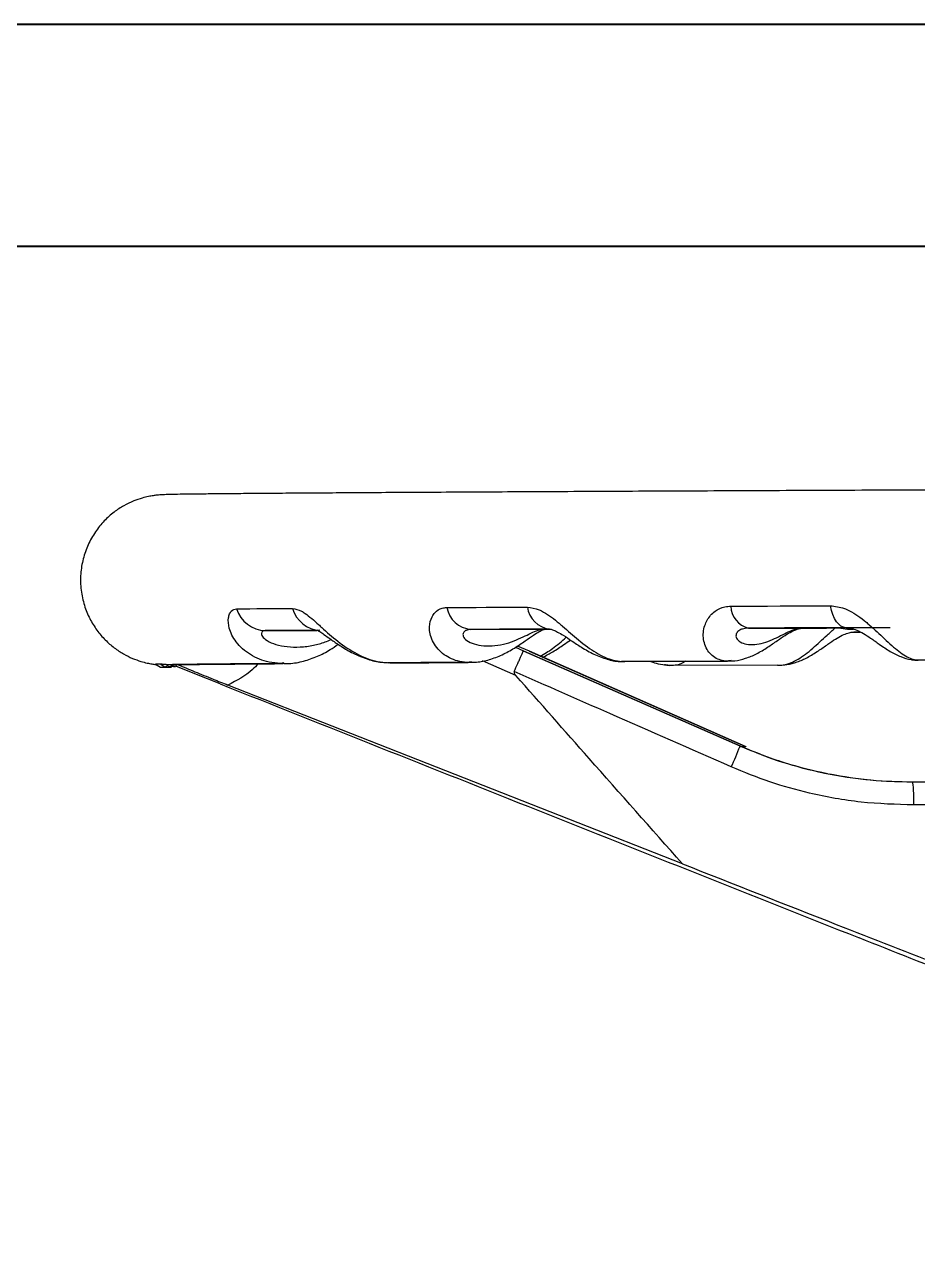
# Model space of a CAD drawing. Header units: millimetres. Extents: x 2104 to 4053, y 855 to 2233.
# Drawn here: x 3303.1 to 3396.5, y 2105.7 to 2233 of the extents above; entities that cross this region are included whole.
import ezdxf

# ---------------------------------------------------------------- set-up
doc = ezdxf.new("R2010")
doc.units = ezdxf.units.MM
doc.layers.add('AM_BOR', color=7, linetype='Continuous', lineweight=50)
doc.layers.add('粗实线', color=7, linetype='Continuous', lineweight=40)

# ---------------------------------------------------------------- blocks, each defined once
blk = doc.blocks.new('rA3')
at = {"layer": '粗实线'}
for p, q in [((753.384, 421.26), (333.384, 421.26)), ((748.384, 416.26), (358.384, 416.26))]:
    blk.add_line(p, q, dxfattribs=at)

msp = doc.modelspace()

# ---------------------------------------------------------------- linework, layer by layer
at = {"color": 7, "linetype": 'Continuous', "lineweight": 25}
for p, q in [((3378.823, 2169.933), (3384.557, 2169.936)), ((3388.238, 2169.948), (3389.169, 2169.822)), ((3393.626, 2169.975), (3389.008, 2169.977)), ((3389.169, 2169.822), (3389.76, 2169.824)), ((3328.278, 2169.666), (3333.682, 2169.679)), ((3349.775, 2169.794), (3357.429, 2169.806)), ((3389.698, 2169.493), (3390.525, 2169.495)), ((3354.452, 2167.927), (3355.298, 2167.556)), ((3355.91, 2167.507), (3354.651, 2168.058)), ((3377.936, 2157.585), (3355.282, 2167.533)), ((3355.298, 2167.556), (3377.938, 2157.611)), ((3378.505, 2157.566), (3355.91, 2167.507)), ((3378.527, 2157.535), (3355.916, 2167.48)), ((3316.817, 2166.152), (3317.326, 2165.842)), ((3317.764, 2165.858), (3317.297, 2166.168)), ((3318.39, 2166.099), (3318.562, 2165.996)), ((3330.23, 2166.295), (3329.868, 2166.226)), ((3341.07, 2166.336), (3341.506, 2166.31)), ((3349.845, 2166.417), (3349.347, 2166.35)), ((3354.499, 2164.974), (3351.003, 2166.502)), ((3365.413, 2166.445), (3365.874, 2166.455)), ((3376.413, 2166.486), (3365.549, 2166.434)), ((3365.688, 2166.426), (3376.527, 2166.478)), ((3370.031, 2166.102), (3370.512, 2166.04)), ((3381.869, 2166.053), (3370.644, 2166.032)), ((3377.007, 2166.551), (3376.413, 2166.486)), ((3396.467, 2166.575), (3395.906, 2166.632)), ((3409.24, 2166.628), (3396.467, 2166.575)), ((3317.326, 2165.842), (3317.764, 2165.858)), ((3318.471, 2165.801), (3317.809, 2165.81)), ((3318.082, 2165.925), (3318.648, 2165.944)), ((3318.554, 2166.001), (3318.648, 2165.944)), ((3318.558, 2165.999), (3318.672, 2165.952)), ((3318.648, 2165.944), (3318.672, 2165.952)), ((3318.878, 2165.892), (3318.668, 2165.895)), ((3320.918, 2165.156), (3318.924, 2165.945)), ((3323.554, 2164.107), (3320.918, 2165.156)), ((3371.909, 2145.299), (3324.371, 2163.986)), ((3406.516, 2151.478), (3396.113, 2151.446)), ((3390.334, 2137.58), (3390.365, 2137.58))]:
    msp.add_line(p, q, dxfattribs=at)
at = {"color": 7, "linetype": 'Continuous', "lineweight": 25, "flags": 128}
for points in [[(3325.291, 2171.953), (3325.975, 2171.957), (3326.673, 2171.962), (3327.384, 2171.967), (3328.109, 2171.972), (3328.848, 2171.976), (3329.6, 2171.981), (3330.365, 2171.986), (3331.143, 2171.991)], [(3347.271, 2172.083), (3348.285, 2172.089), (3349.309, 2172.094), (3350.345, 2172.099), (3351.393, 2172.105), (3352.451, 2172.11), (3353.521, 2172.115), (3354.601, 2172.121), (3355.692, 2172.126)], [(3376.974, 2172.225), (3378.248, 2172.231), (3379.529, 2172.237), (3380.82, 2172.242), (3382.118, 2172.248), (3383.424, 2172.253), (3384.738, 2172.259), (3386.06, 2172.265), (3387.389, 2172.27)], [(3389.008, 2169.977), (3388.749, 2170.017), (3388.495, 2170.138), (3388.253, 2170.335), (3388.027, 2170.606), (3387.824, 2170.943), (3387.647, 2171.339), (3387.501, 2171.784), (3387.389, 2172.27)], [(3358.01, 2169.836), (3356.943, 2169.831), (3355.886, 2169.826), (3354.84, 2169.82), (3353.805, 2169.815), (3352.781, 2169.81), (3351.768, 2169.804), (3350.766, 2169.799), (3349.775, 2169.794)], [(3389.008, 2169.977), (3387.708, 2169.971), (3386.416, 2169.966), (3385.131, 2169.96), (3383.853, 2169.955), (3382.584, 2169.949), (3381.322, 2169.944), (3380.069, 2169.939), (3378.823, 2169.933)], [(3389.207, 2169.952), (3389.137, 2169.951), (3388.687, 2169.949), (3388.238, 2169.948)], [(3334.002, 2169.704), (3333.241, 2169.699), (3332.492, 2169.694), (3331.757, 2169.69), (3331.034, 2169.685), (3330.325, 2169.68), (3329.63, 2169.675), (3328.947, 2169.671), (3328.278, 2169.666)], [(3377.963, 2157.571), (3378.024, 2157.57), (3378.505, 2157.566)], [(3378.505, 2157.566), (3378.527, 2157.541), (3378.527, 2157.535)], [(3395.989, 2153.858), (3401.346, 2153.875), (3405.554, 2153.887)]]:
    msp.add_lwpolyline(points, dxfattribs=at)
at = {"color": 7, "linetype": 'Continuous', "lineweight": 25}
for centre, radius, start, end in [((3328.378, 2172.892), 3.227, 196.92281, 268.22475), ((3334.146, 2172.814), 3.113, 195.32616, 267.34752), ((3350.053, 2172.612), 2.831, 190.7577, 264.35895), ((3358.368, 2172.517), 2.704, 188.29838, 262.39021), ((3379.43, 2172.314), 2.457, 182.06593, 255.71377), ((3338.12, 2173.044), 42.712, 335.6268, 338.77989), ((3383.056, 2151.985), 13.068, 357.63696, 8.24133), ((3460.918, 2033.686), 80, 100.30599, 169.69399), ((3460.92, 2033.689), 78.5, 100.30599, 169.69399)]:
    msp.add_arc(centre, radius, start, end, dxfattribs=at)
for points, knots in [([(3590.446, 2184.84), (3589.815, 2184.84), (3588.253, 2184.842), (3585.435, 2184.843), (3582.045, 2184.843), (3578.375, 2184.842), (3574.449, 2184.84), (3570.27, 2184.837), (3565.849, 2184.833), (3561.195, 2184.827), (3556.319, 2184.82), (3551.231, 2184.813), (3545.942, 2184.804), (3540.465, 2184.794), (3534.811, 2184.783), (3528.992, 2184.771), (3523.023, 2184.758), (3516.915, 2184.744), (3510.682, 2184.729), (3504.339, 2184.713), (3497.899, 2184.696), (3491.376, 2184.679), (3484.784, 2184.661), (3478.14, 2184.642), (3471.456, 2184.622), (3464.748, 2184.601), (3458.031, 2184.58), (3451.32, 2184.559), (3444.628, 2184.536), (3437.972, 2184.514), (3431.366, 2184.491), (3424.825, 2184.467), (3418.363, 2184.443), (3411.994, 2184.419), (3405.732, 2184.395), (3399.591, 2184.371), (3393.586, 2184.346), (3387.728, 2184.321), (3382.032, 2184.297), (3376.509, 2184.272), (3371.172, 2184.248), (3366.032, 2184.223), (3361.102, 2184.199), (3356.391, 2184.176), (3351.911, 2184.152), (3347.671, 2184.129), (3343.68, 2184.106), (3339.947, 2184.084), (3336.481, 2184.062), (3333.289, 2184.041), (3330.377, 2184.02), (3327.751, 2184), (3325.418, 2183.981), (3323.381, 2183.963), (3321.644, 2183.945), (3320.206, 2183.928), (3319.069, 2183.912), (3318.196, 2183.894), (3317.763, 2183.883), (3317.34, 2183.861), (3317.004, 2183.834), (3316.584, 2183.783), (3316.066, 2183.695), (3315.352, 2183.523), (3314.467, 2183.219), (3313.461, 2182.736), (3312.412, 2182.046), (3311.391, 2181.133), (3310.466, 2179.993), (3309.715, 2178.657), (3309.195, 2177.176), (3308.934, 2175.565), (3308.975, 2173.918), (3309.317, 2172.335), (3309.89, 2170.93), (3310.638, 2169.716), (3311.509, 2168.696), (3312.455, 2167.869), (3313.425, 2167.23), (3314.367, 2166.767), (3315.213, 2166.461), (3315.918, 2166.278), (3316.447, 2166.179), (3316.743, 2166.138), (3316.84, 2166.128), (3316.859, 2166.126)], [0, 0, 0, 0, 0.0110684, 0.0273711, 0.0436679, 0.0599607, 0.0762506, 0.0925385, 0.1088249, 0.12511, 0.1413943, 0.1576779, 0.1739609, 0.1902435, 0.2065257, 0.2228075, 0.2390892, 0.2553706, 0.2716519, 0.287933, 0.304214, 0.320495, 0.3367758, 0.3530566, 0.3693373, 0.3856181, 0.4018988, 0.4181795, 0.4344602, 0.4507409, 0.4670217, 0.4833025, 0.4995834, 0.5158643, 0.5321454, 0.5484266, 0.5647079, 0.5809894, 0.5972711, 0.613553, 0.6298353, 0.6461179, 0.662401, 0.6786847, 0.694969, 0.7112543, 0.7275406, 0.7438285, 0.7601184, 0.7764109, 0.7927073, 0.8090091, 0.8253193, 0.8416426, 0.8579882, 0.874375, 0.8908477, 0.9075372, 0.9250134, 0.9304388, 0.9336287, 0.9354293, 0.9371416, 0.9389823, 0.9413668, 0.9441481, 0.9471667, 0.9505105, 0.9540906, 0.9578127, 0.9616135, 0.9654544, 0.9696284, 0.9735231, 0.9771757, 0.9806185, 0.9838633, 0.9869091, 0.9897422, 0.9923293, 0.9945963, 0.9964557, 0.998026, 0.9996193, 1, 1, 1, 1]), ([(3329.868, 2166.226), (3329.471, 2166.265), (3328.345, 2166.374), (3326.652, 2167.076), (3325.177, 2168.392), (3324.456, 2169.842), (3324.379, 2170.865), (3324.566, 2171.542), (3324.867, 2171.899), (3325.183, 2171.939), (3325.291, 2171.953)], [0, 0, 0, 0, 0.10046269, 0.28477297, 0.47069851, 0.63831063, 0.76809339, 0.83205533, 0.94289075, 1, 1, 1, 1]), ([(3331.143, 2171.991), (3331.444, 2171.936), (3331.855, 2171.861), (3332.758, 2171.281), (3333.471, 2170.654), (3334.602, 2169.625), (3335.904, 2168.461), (3337.87, 2167.15), (3339.679, 2166.451), (3340.75, 2166.34), (3341.123, 2166.302)], [0, 0, 0, 0, 0.1229579, 0.16818, 0.3271489, 0.3619897, 0.5300428, 0.7164575, 0.9012527, 1, 1, 1, 1]), ([(3349.347, 2166.35), (3349.026, 2166.389), (3348.096, 2166.502), (3346.747, 2167.2), (3345.682, 2168.518), (3345.363, 2169.97), (3345.614, 2170.993), (3346.093, 2171.672), (3346.628, 2172.029), (3347.108, 2172.069), (3347.271, 2172.083)], [0, 0, 0, 0, 0.0973705, 0.2823142, 0.4688787, 0.6370669, 0.7672959, 0.8314778, 0.9426944, 1, 1, 1, 1]), ([(3355.692, 2172.126), (3356.101, 2172.071), (3356.659, 2171.996), (3357.784, 2171.417), (3358.609, 2170.79), (3359.819, 2169.76), (3361.115, 2168.596), (3362.887, 2167.283), (3364.403, 2166.59), (3365.259, 2166.474), (3365.549, 2166.434)], [0, 0, 0, 0, 0.1234823, 0.1688973, 0.3285444, 0.3635336, 0.5323037, 0.7195139, 0.9050976, 1, 1, 1, 1]), ([(3376.413, 2166.486), (3376.189, 2166.526), (3375.517, 2166.645), (3374.602, 2167.337), (3374.019, 2168.657), (3374.122, 2170.11), (3374.685, 2171.135), (3375.423, 2171.814), (3376.156, 2172.171), (3376.767, 2172.212), (3376.974, 2172.225)], [0, 0, 0, 0, 0.09313268, 0.27894452, 0.4663848, 0.63536244, 0.76620296, 0.83068641, 0.9424253, 1, 1, 1, 1]), ([(3387.389, 2172.27), (3387.878, 2172.215), (3388.546, 2172.14), (3389.816, 2171.56), (3390.696, 2170.933), (3391.904, 2169.903), (3393.106, 2168.738), (3394.564, 2167.423), (3395.686, 2166.737), (3396.275, 2166.615), (3396.467, 2166.575)], [0, 0, 0, 0, 0.1241401, 0.169797, 0.3302948, 0.3654702, 0.5351398, 0.7233478, 0.9099206, 1, 1, 1, 1]), ([(3358.035, 2169.834), (3358.051, 2169.834), (3358.084, 2169.834), (3358.382, 2169.759), (3358.866, 2169.532), (3359.526, 2169.144), (3360.374, 2168.572), (3361.438, 2167.867), (3362.655, 2167.169), (3363.985, 2166.676), (3364.925, 2166.433), (3365.391, 2166.445), (3365.413, 2166.445)], [0, 0, 0, 0, 0.073231, 0.1497822, 0.2187692, 0.2954945, 0.4030461, 0.5269507, 0.6847627, 0.8446821, 0.9928196, 1, 1, 1, 1]), ([(3376.722, 2166.502), (3376.945, 2166.5), (3377.559, 2166.496), (3378.547, 2166.758), (3379.685, 2167.232), (3380.767, 2167.882), (3381.759, 2168.571), (3382.622, 2169.162), (3383.348, 2169.589), (3383.945, 2169.84), (3384.336, 2169.931), (3384.486, 2169.926), (3384.541, 2169.925)], [0, 0, 0, 0, 0.0742716, 0.2046042, 0.3405151, 0.4880955, 0.6167999, 0.7153661, 0.8008646, 0.8756127, 0.9541234, 1, 1, 1, 1]), ([(3378.823, 2169.933), (3378.597, 2169.914), (3378.304, 2169.89), (3377.902, 2169.727), (3377.667, 2169.55), (3377.483, 2169.23), (3377.523, 2168.832), (3377.942, 2168.447), (3378.618, 2168.216), (3379.448, 2168.179), (3380.349, 2168.345), (3381.248, 2168.681), (3382.12, 2169.115), (3382.98, 2169.551), (3383.804, 2169.873), (3384.315, 2169.916), (3384.557, 2169.936)], [0, 0, 0, 0, 0.0591807, 0.076402, 0.1316897, 0.1593137, 0.2338195, 0.3263045, 0.4272106, 0.5354089, 0.64222, 0.7354458, 0.8101956, 0.8743392, 0.9403156, 1, 1, 1, 1]), ([(3381.869, 2166.053), (3382.069, 2166.056), (3382.73, 2166.065), (3383.956, 2166.569), (3385.488, 2167.722), (3386.772, 2168.976), (3387.602, 2169.697), (3387.889, 2169.946)], [0, 0, 0, 0, 0.1177874, 0.3901672, 0.6482216, 0.8785397, 1, 1, 1, 1]), ([(3384.557, 2169.936), (3384.561, 2169.936), (3385.354, 2169.938), (3386.621, 2169.942), (3387.821, 2169.946), (3388.238, 2169.948)], [0, 0, 0, 0, 0.0030301, 0.6533221, 1, 1, 1, 1]), ([(3389.028, 2169.974), (3389.192, 2169.964), (3389.504, 2169.946), (3390.147, 2169.733), (3390.867, 2169.366), (3391.675, 2168.839), (3392.601, 2168.174), (3393.609, 2167.486), (3394.69, 2166.951), (3395.551, 2166.648), (3396.041, 2166.623), (3396.151, 2166.617)], [0, 0, 0, 0, 0.09268407, 0.17564621, 0.26420274, 0.36258732, 0.49162856, 0.66047758, 0.81952076, 0.95945197, 1, 1, 1, 1]), ([(3328.278, 2169.666), (3328.162, 2169.648), (3328.011, 2169.624), (3327.881, 2169.461), (3327.866, 2169.284), (3328.025, 2168.966), (3328.478, 2168.569), (3329.404, 2168.186), (3330.597, 2167.958), (3331.928, 2167.923), (3333.261, 2168.096), (3334.359, 2168.387), (3334.959, 2168.656), (3335.162, 2168.747)], [0, 0, 0, 0, 0.075578, 0.0975702, 0.1681769, 0.203454, 0.2986034, 0.4167134, 0.5455775, 0.683754, 0.8201583, 0.9392126, 1, 1, 1, 1]), ([(3333.667, 2169.74), (3333.668, 2169.741), (3333.672, 2169.742), (3333.981, 2169.57), (3334.458, 2169.251), (3335.168, 2168.739), (3336.135, 2168.065), (3337.361, 2167.328), (3338.769, 2166.724), (3340.048, 2166.37), (3340.803, 2166.345), (3341.07, 2166.336)], [0, 0, 0, 0, 0.0631138, 0.1283162, 0.2002165, 0.3035717, 0.4241939, 0.5739843, 0.7505391, 0.9117632, 1, 1, 1, 1]), ([(3349.775, 2169.794), (3349.597, 2169.775), (3349.368, 2169.751), (3349.092, 2169.588), (3348.963, 2169.411), (3348.95, 2169.092), (3349.205, 2168.695), (3349.901, 2168.31), (3350.869, 2168.081), (3351.987, 2168.046), (3353.145, 2168.213), (3354.236, 2168.55), (3355.209, 2168.985), (3356.072, 2169.422), (3356.812, 2169.744), (3357.23, 2169.786), (3357.429, 2169.806)], [0, 0, 0, 0, 0.05918098, 0.07640205, 0.1316902, 0.159314, 0.23382019, 0.32630562, 0.42721207, 0.53541067, 0.64222173, 0.7354472, 0.81019653, 0.87433982, 0.94031596, 1, 1, 1, 1]), ([(3349.706, 2166.372), (3349.926, 2166.368), (3350.601, 2166.353), (3351.737, 2166.617), (3353.064, 2167.117), (3354.308, 2167.809), (3355.397, 2168.544), (3356.283, 2169.169), (3356.927, 2169.579), (3357.333, 2169.776), (3357.471, 2169.807), (3357.451, 2169.805), (3357.445, 2169.805)], [0, 0, 0, 0, 0.0693866, 0.2123069, 0.358073, 0.5017953, 0.6343844, 0.7402058, 0.8234299, 0.8954001, 0.9671589, 1, 1, 1, 1]), ([(3357.025, 2166.992), (3357.463, 2167.24), (3358.39, 2167.764), (3359.28, 2168.562), (3359.751, 2168.984)], [0, 0, 0, 0, 0.4719072, 1, 1, 1, 1]), ([(3357.284, 2166.878), (3357.644, 2167.063), (3358.402, 2167.451), (3359.375, 2168.121), (3359.975, 2168.53), (3360.204, 2168.686)], [0, 0, 0, 0, 0.35919014, 0.75532733, 1, 1, 1, 1]), ([(3357.429, 2169.806), (3357.432, 2169.806), (3357.652, 2169.807), (3357.867, 2169.808), (3358.078, 2169.808)], [0, 0, 0, 0, 0.01704747, 1, 1, 1, 1]), ([(3382.028, 2166.072), (3382.297, 2166.076), (3382.945, 2166.087), (3383.942, 2166.374), (3385.034, 2166.862), (3386.073, 2167.513), (3387.039, 2168.197), (3387.886, 2168.776), (3388.614, 2169.192), (3389.223, 2169.431), (3389.625, 2169.515), (3389.784, 2169.505), (3389.832, 2169.502)], [0, 0, 0, 0, 0.0904682, 0.2178693, 0.3519181, 0.5005895, 0.6278116, 0.7252798, 0.8097741, 0.8858162, 0.9652744, 1, 1, 1, 1]), ([(3390.537, 2169.517), (3390.31, 2169.516), (3390.08, 2169.516), (3389.857, 2169.515), (3389.853, 2169.515)], [0, 0, 0, 0, 0.9836598, 1, 1, 1, 1]), ([(3330.274, 2166.25), (3330.445, 2166.243), (3331.116, 2166.216), (3332.297, 2166.457), (3333.736, 2166.947), (3334.951, 2167.577), (3335.627, 2168.05), (3335.9, 2168.241)], [0, 0, 0, 0, 0.0860717, 0.3396587, 0.5913251, 0.8346208, 1, 1, 1, 1]), ([(3354.318, 2165.392), (3354.444, 2165.678), (3354.638, 2166.119), (3354.868, 2166.635), (3355.073, 2167.089), (3355.233, 2167.437), (3355.291, 2167.551), (3355.299, 2167.561), (3355.298, 2167.557), (3355.298, 2167.556)], [0, 0, 0, 0, 0.2389974, 0.3678339, 0.4996781, 0.7489725, 0.9246803, 0.9739406, 1, 1, 1, 1]), ([(3355.91, 2167.507), (3355.911, 2167.508), (3355.916, 2167.51), (3355.922, 2167.516), (3355.919, 2167.504), (3355.919, 2167.504)], [0, 0, 0, 0, 0.34336388, 0.99225069, 1, 1, 1, 1]), ([(3317.297, 2166.168), (3317.172, 2166.165), (3316.961, 2166.159), (3316.859, 2166.154), (3316.817, 2166.152)], [0, 0, 0, 0, 0.5928905, 1, 1, 1, 1]), ([(3318.171, 2166.104), (3318.081, 2166.108), (3317.879, 2166.117), (3317.613, 2166.139), (3317.413, 2166.159), (3317.322, 2166.167), (3317.304, 2166.168), (3317.298, 2166.168)], [0, 0, 0, 0, 0.2157643, 0.4867513, 0.6829322, 0.8795299, 1, 1, 1, 1]), ([(3317.764, 2165.858), (3317.782, 2165.863), (3317.828, 2165.876), (3317.983, 2165.972), (3318.133, 2166.078), (3318.171, 2166.104)], [0, 0, 0, 0, 0.3322115, 0.831009, 1, 1, 1, 1]), ([(3329.868, 2166.226), (3328.708, 2166.217), (3326.384, 2166.199), (3323.756, 2166.176), (3321.704, 2166.155), (3320.167, 2166.137), (3318.946, 2166.12), (3318.429, 2166.109), (3318.171, 2166.104)], [0, 0, 0, 0, 0.1925819, 0.3859175, 0.538678, 0.6914384, 0.8457192, 1, 1, 1, 1]), ([(3318.39, 2166.099), (3318.586, 2166.103), (3319.201, 2166.116), (3320.93, 2166.139), (3323.674, 2166.168), (3326.758, 2166.195), (3328.959, 2166.212), (3330.061, 2166.22)], [0, 0, 0, 0, 0.1199161, 0.3761653, 0.6341936, 0.816777, 1, 1, 1, 1]), ([(3319.16, 2166.108), (3319.738, 2165.867), (3320.908, 2165.379), (3322.68, 2164.658), (3323.857, 2164.19), (3324.371, 2163.986)], [0, 0, 0, 0, 0.3541254, 0.7175532, 1, 1, 1, 1]), ([(3327.534, 2166.2), (3327.345, 2165.995), (3326.466, 2165.039), (3325.292, 2164.449), (3324.371, 2163.986)], [0, 0, 0, 0, 0.2152211, 1, 1, 1, 1]), ([(3330.061, 2166.22), (3330.129, 2166.23), (3330.209, 2166.242), (3330.228, 2166.288), (3330.23, 2166.295)], [0, 0, 0, 0, 0.8413532, 1, 1, 1, 1]), ([(3349.347, 2166.35), (3347.9, 2166.341), (3345.022, 2166.325), (3342.418, 2166.309), (3341.123, 2166.302)], [0, 0, 0, 0, 0.50249597, 1, 1, 1, 1]), ([(3341.301, 2166.295), (3342.644, 2166.303), (3345.244, 2166.318), (3348.117, 2166.334), (3349.505, 2166.342)], [0, 0, 0, 0, 0.5169038, 1, 1, 1, 1]), ([(3349.505, 2166.342), (3349.62, 2166.352), (3349.756, 2166.364), (3349.833, 2166.41), (3349.845, 2166.417)], [0, 0, 0, 0, 0.8451452, 1, 1, 1, 1]), ([(3365.469, 2166.446), (3365.521, 2166.438), (3365.6, 2166.425), (3365.665, 2166.426), (3365.688, 2166.426)], [0, 0, 0, 0, 0.6600525, 1, 1, 1, 1]), ([(3368.619, 2166.449), (3368.865, 2166.355), (3369.433, 2166.138), (3370.032, 2166.092), (3370.371, 2166.066)], [0, 0, 0, 0, 0.4330068, 1, 1, 1, 1]), ([(3370.644, 2166.032), (3370.478, 2166.041), (3370.282, 2166.052), (3370.064, 2166.095), (3370.031, 2166.102)], [0, 0, 0, 0, 0.8481815, 1, 1, 1, 1]), ([(3372.25, 2166.466), (3371.953, 2166.299), (3371.469, 2166.026), (3370.874, 2166.03), (3370.644, 2166.032)], [0, 0, 0, 0, 0.6134905, 1, 1, 1, 1]), ([(3376.527, 2166.478), (3376.679, 2166.488), (3376.858, 2166.499), (3376.987, 2166.544), (3377.007, 2166.551)], [0, 0, 0, 0, 0.8534307, 1, 1, 1, 1]), ([(3395.906, 2166.632), (3396.105, 2166.601), (3396.33, 2166.566), (3396.536, 2166.566), (3396.559, 2166.566)], [0, 0, 0, 0, 0.8864466, 1, 1, 1, 1]), ([(3354.318, 2165.392), (3354.313, 2165.379), (3354.305, 2165.354), (3354.304, 2165.293), (3354.349, 2165.152), (3354.435, 2165.05), (3354.499, 2164.974)], [0, 0, 0, 0, 0.0824935, 0.1705882, 0.3803725, 1, 1, 1, 1]), ([(3377.025, 2155.418), (3372.786, 2157.278), (3365.216, 2160.601), (3357.648, 2163.928), (3354.318, 2165.392)], [0, 0, 0, 0, 0.56, 1, 1, 1, 1]), ([(3371.909, 2145.299), (3368.656, 2148.969), (3362.846, 2155.522), (3357.049, 2162.086), (3354.499, 2164.974)], [0, 0, 0, 0, 0.5600022, 1, 1, 1, 1]), ([(3323.554, 2164.107), (3334.633, 2159.702), (3356.89, 2150.851), (3379.153, 2142.017), (3390.334, 2137.58)], [0, 0, 0, 0, 0.4977752, 1, 1, 1, 1]), ([(3396.01, 2153.819), (3394.304, 2153.869), (3391.005, 2153.966), (3386.271, 2154.789), (3381.925, 2155.959), (3379.238, 2157.054), (3377.936, 2157.585)], [0, 0, 0, 0, 0.275122, 0.5322507, 0.7734121, 1, 1, 1, 1]), ([(3377.938, 2157.611), (3379.458, 2156.994), (3382.427, 2155.789), (3385.551, 2155.078), (3387.076, 2154.732)], [0, 0, 0, 0, 0.5119355, 1, 1, 1, 1]), ([(3396.113, 2151.446), (3394.27, 2151.502), (3390.599, 2151.615), (3385.565, 2152.532), (3381.025, 2153.786), (3378.362, 2154.873), (3377.025, 2155.418)], [0, 0, 0, 0, 0.2815396, 0.5608619, 0.7796518, 1, 1, 1, 1]), ([(3387.338, 2154.688), (3388.764, 2154.442), (3391.627, 2153.949), (3394.531, 2153.889), (3395.989, 2153.858)], [0, 0, 0, 0, 0.4978888, 1, 1, 1, 1]), ([(3371.909, 2145.299), (3377.274, 2143.184), (3386.451, 2139.566), (3395.637, 2135.971), (3399.452, 2134.477)], [0, 0, 0, 0, 0.5846705, 1, 1, 1, 1]), ([(3390.365, 2137.58), (3397.581, 2134.724), (3404.822, 2131.857), (3412.068, 2129.005), (3412.091, 2128.996)], [0, 0, 0, 0, 0.9967063, 1, 1, 1, 1])]:
    msp.add_open_spline(points, degree=3, knots=knots, dxfattribs=at)
msp.add_open_spline([(3381.807, 2048.401), (3382.358, 2051.036), (3383.459, 2056.307), (3386.109, 2063.952), (3389.46, 2071.305), (3393.549, 2078.279), (3398.317, 2084.808), (3403.719, 2090.822), (3409.699, 2096.261), (3416.197, 2101.07), (3423.145, 2105.203), (3430.477, 2108.6), (3438.105, 2111.299), (3443.369, 2112.433), (3446.001, 2113)], degree=3, dxfattribs=at)

# ---------------------------------------------------------------- block references
at = {"layer": 'AM_BOR', "xscale": 4.640625, "yscale": 4.640625, "zscale": 4.640625}
msp.add_blockref('rA3', (557.304, 278.129), dxfattribs=at)

doc.saveas('drawing.dxf')
